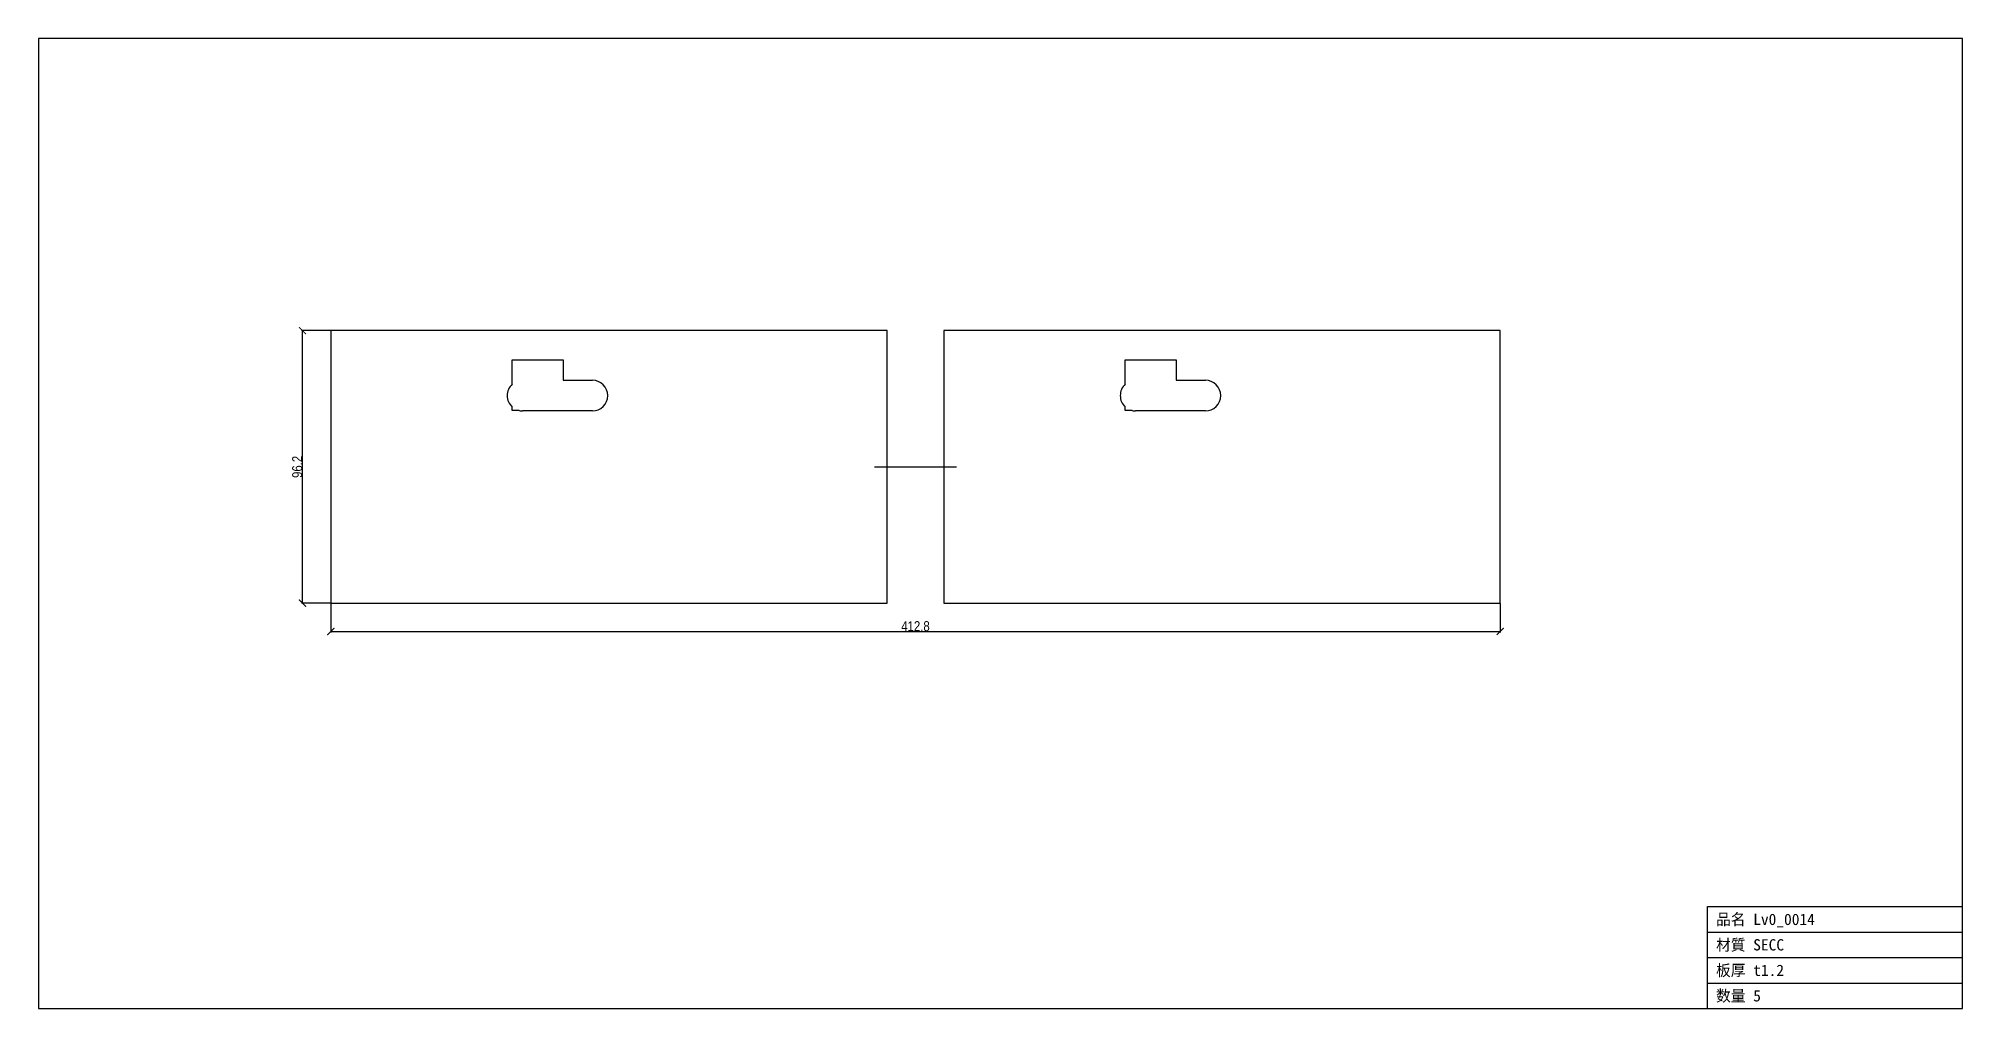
# Model space of a CAD drawing. Header units: millimetres. Extents: x -103 to 576, y -143 to 199.
import ezdxf

# ---------------------------------------------------------------- set-up
doc = ezdxf.new("R2010")
doc.units = ezdxf.units.MM
for name, color, linetype in [('ケガキ', 7, 'Continuous'), ('図枠', 7, 'Continuous'), ('外形', 7, 'Continuous'), ('寸法', 7, 'Continuous'), ('文字', 7, 'Continuous')]:
    doc.layers.add(name, color=color, linetype=linetype)
doc.styles.add('OpenSansCondensed-Light', font='OpenSansCondensed-Light.ttf')
doc.dimstyles.new('EZDXF', dxfattribs={"dimtxt": 0.25, "dimasz": 0.175, "dimexe": 0.375, "dimexo": 0.125, "dimgap": 0.1, "dimtad": 1, "dimlfac": 100, "dimzin": 12, "dimdsep": 46, "dimtxsty": 'OpenSansCondensed-Light', "dimblk": 'ARCHTICK', "dimcen": 2.5, "dimazin": 3, "dimtfac": 0.5, "dimtmove": 2, "dimatfit": 3})

# ---------------------------------------------------------------- blocks, each defined once
blk = doc.blocks.new('_ARCHTICK')
at = {"color": 0, "linetype": 'BYBLOCK', "const_width": 0.15}
blk.add_lwpolyline([(-0.5, -0.5), (0.5, 0.5)], dxfattribs=at)

msp = doc.modelspace()

# ---------------------------------------------------------------- linework, layer by layer
at = {"layer": 'ケガキ'}
msp.add_line((191.95, 48.12), (220.82, 48.12), dxfattribs=at)
at = {"layer": '図枠'}
for p, q in [((575.95, 199.43), (-103.19, 199.43)), ((-103.19, 199.43), (-103.19, -143.19)), ((575.95, -143.19), (575.95, 199.43)), ((485.95, -143.19), (485.95, -107.19)), ((485.95, -107.19), (575.95, -107.19)), ((485.95, -116.19), (575.95, -116.19)), ((485.95, -125.19), (575.95, -125.19)), ((485.95, -134.19), (575.95, -134.19)), ((-103.19, -143.19), (575.95, -143.19))]:
    msp.add_line(p, q, dxfattribs=at)
at = {"layer": '外形'}
for p, q in [((196.38, 96.24), (0, 96.24)), ((0, 96.24), (0, 0)), ((196.38, 0), (196.38, 96.24)), ((412.76, 96.24), (216.38, 96.24)), ((216.38, 96.24), (216.38, 0)), ((412.76, 0), (412.76, 96.24)), ((64.05, 77.3), (64.05, 85.98)), ((64.05, 85.98), (81.99, 85.98)), ((81.99, 85.98), (81.99, 78.69)), ((280.43, 77.3), (280.43, 85.98)), ((280.43, 85.98), (298.37, 85.98)), ((298.37, 85.98), (298.37, 78.69)), ((81.99, 78.69), (92.31, 78.69)), ((298.37, 78.69), (308.69, 78.69)), ((64.05, 68), (64.05, 69.27)), ((66.5, 68), (64.05, 68)), ((280.43, 68), (280.43, 69.27)), ((282.88, 68), (280.43, 68)), ((92.31, 67.87), (67.68, 67.87)), ((308.69, 67.87), (284.06, 67.87)), ((0, 0), (196.38, 0)), ((216.38, 0), (412.76, 0))]:
    msp.add_line(p, q, dxfattribs=at)
for centre, start, end in [((67.68, 73.28), 132.07077, -132.07077), ((92.31, 73.28), -90, 90), ((284.06, 73.28), 132.07077, -132.07077), ((308.69, 73.28), -90, 90), ((67.68, 73.28), -102.61256, -90), ((284.06, 73.28), -102.61256, -90)]:
    msp.add_arc(centre, 5.41, start, end, dxfattribs=at)

# ---------------------------------------------------------------- texts
at = {"layer": '文字'}
for s, p in [('品名 Lv0_0014', (488.95, -113.69)), ('材質 SECC', (488.95, -122.69)), ('板厚 t1.2', (488.95, -131.69)), ('数量 5', (488.95, -140.69))]:
    msp.add_text(s, height=4, dxfattribs=at).set_placement(p)

# ---------------------------------------------------------------- dimensions: what is measured, and where the dimension line sits
at = {"layer": '寸法'}
msp.add_linear_dim(base=(-10, 0), p1=(0, 0), p2=(0, 96.24), angle=90, dimstyle='EZDXF', override={"dimtxt": 3.5, "dimasz": 2.5, "dimdec": 1, "dimlfac": 1}, dxfattribs=at).render()
msp.add_linear_dim(base=(0, -10), p1=(0, 0), p2=(412.76, 0), dimstyle='EZDXF', override={"dimtxt": 3.5, "dimasz": 2.5, "dimdec": 1, "dimlfac": 1}, dxfattribs=at).render()

doc.saveas('drawing.dxf')
